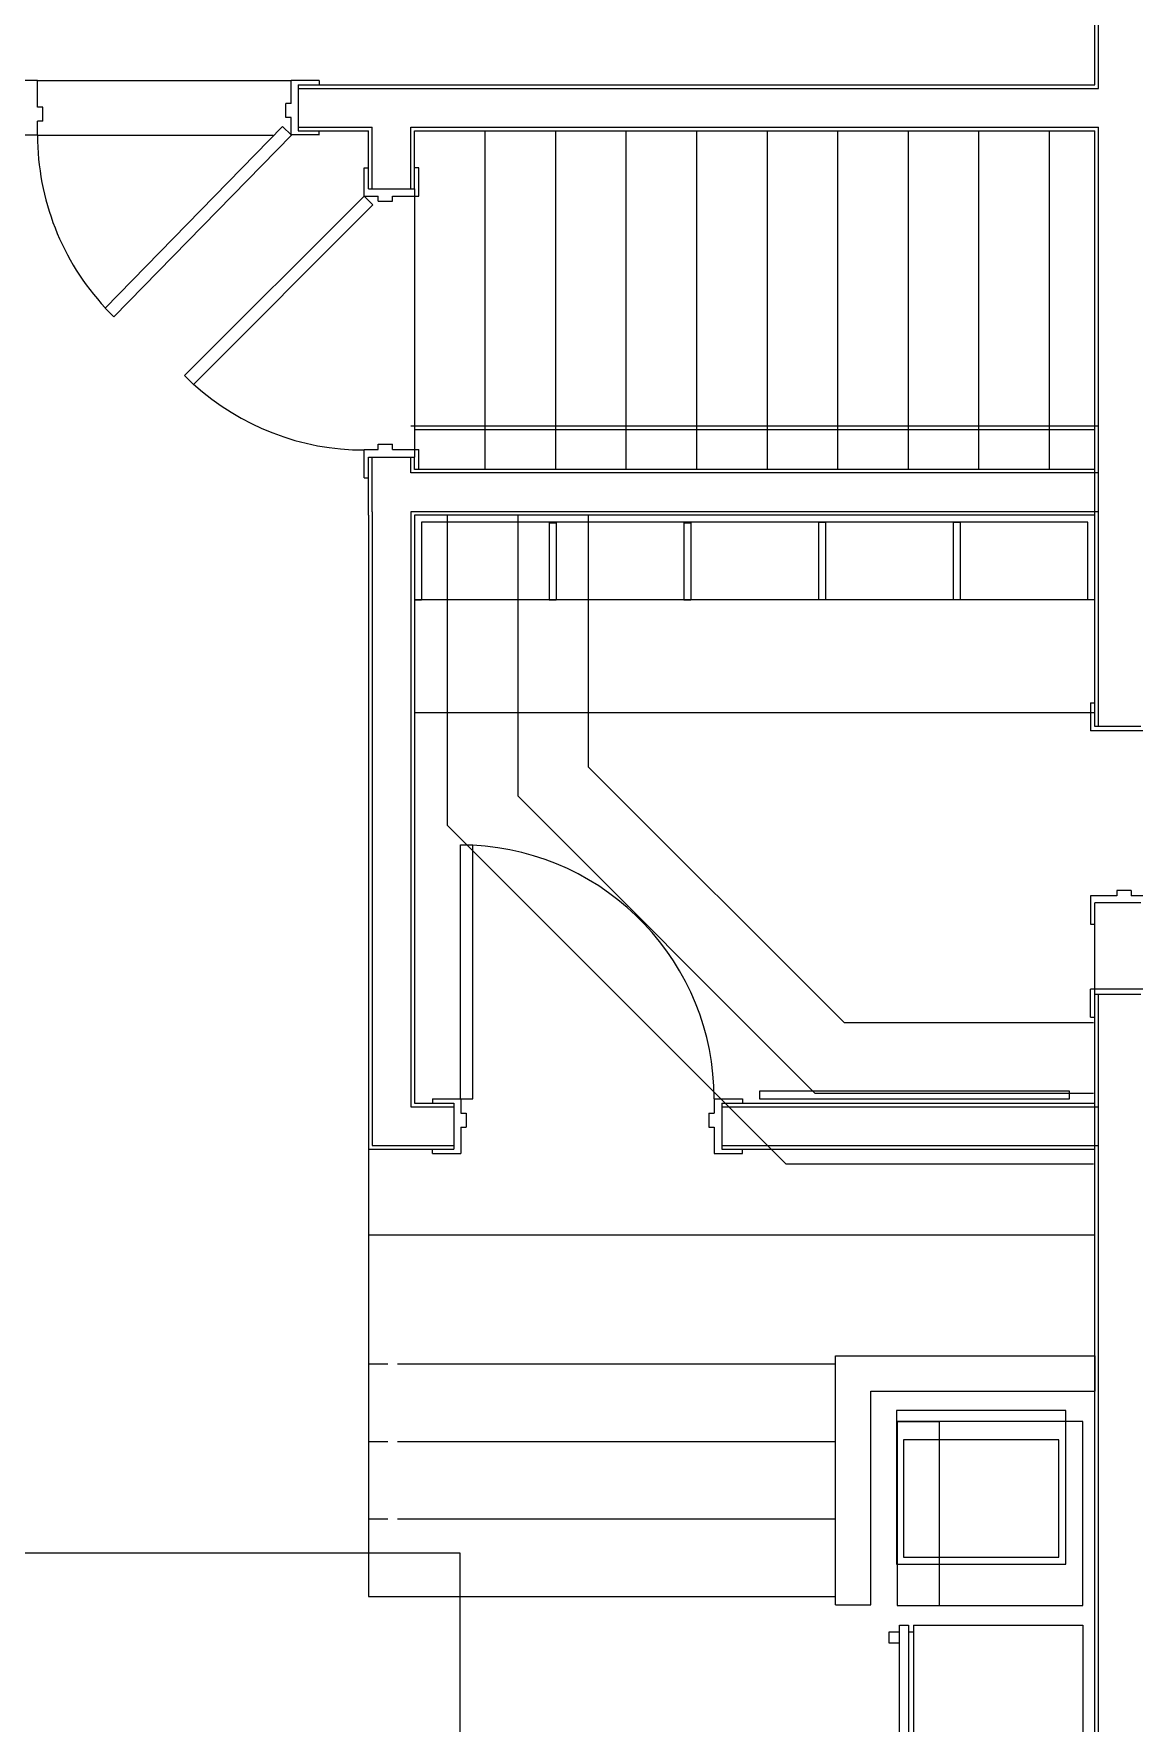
# Model space of a CAD drawing. Header units: inches. Extents: x 1429 to 2574, y 1873 to 2531.
# Drawn here: x 1827.5 to 1982.3, y 2055.5 to 2293.1 of the extents above; entities that cross this region are included whole.
import ezdxf

# ---------------------------------------------------------------- set-up
doc = ezdxf.new("R2010")
doc.units = ezdxf.units.IN
for name, pattern in [('Style_11', [0]), ('Style_13', [0]), ('Style_16', [0]), ('Style_17', [0]), ('Style_18', [0]), ('Style_23', [0]), ('Style_3', [0]), ('Style_30', [0]), ('Style_9', [0])]:
    doc.linetypes.add(name, pattern=pattern)
for name, color, linetype, true_color in [('1.1DEMO', 3, 'Continuous', 0x00ff00), ('1.1DRWDWS', 1, 'Continuous', 0xff0000), ('1.1WALL', 7, 'Continuous', 0xffffff), ('1.1WALLMOVED', 7, 'Continuous', 0xffffff)]:
    doc.layers.add(name, color=color, linetype=linetype, true_color=true_color)

msp = doc.modelspace()

# ---------------------------------------------------------------- linework, layer by layer
at = {"layer": '1.1DEMO', "linetype": 'Style_16'}
for points in [[(1885.64, 2225.36), (1885.64, 2181.79)], [(1895.56, 2225.36), (1895.56, 2185.89)], [(1905.47, 2225.36), (1905.47, 2190)], [(1905.47, 2190), (1941.51, 2153.97)], [(1895.56, 2185.89), (1937.4, 2144.05)], [(1885.64, 2181.79), (1933.29, 2134.13)], [(1976.11, 2171.84), (1976.11, 2167.87)], [(1979.83, 2171.84), (1976.11, 2171.84)], [(1979.83, 2172.58), (1979.83, 2171.84)], [(1981.82, 2172.58), (1979.83, 2172.58)], [(1981.82, 2172.58), (1981.82, 2171.84)], [(1983.8, 2171.84), (1981.82, 2171.84)], [(1983.18, 2170.85), (1976.73, 2170.85)], [(1976.73, 2145.96), (1976.73, 2170.85)], [(1976.11, 2167.87), (1976.73, 2167.87)], [(1976.51, 2153.97), (1941.51, 2153.97)], [(1976.51, 2144.05), (1937.4, 2144.05)], [(1976.51, 2134.13), (1933.29, 2134.13)], [(1948.89, 2097.9), (1954.82, 2097.9)], [(1954.82, 2097.9), (1954.82, 2072.05)], [(1949.25, 2069.27), (1950.49, 2069.27)], [(1949.25, 2037.53), (1949.25, 2069.27)], [(1950.49, 2069.27), (1950.49, 2039.39)], [(1951.23, 2069.27), (1951.23, 2040.01)], [(1951.23, 2069.27), (1975.04, 2069.27)], [(1975.04, 2069.27), (1975.04, 2037.53)], [(1947.76, 2068.28), (1947.76, 2066.79)], [(1949.25, 2068.28), (1947.76, 2068.28)], [(1947.76, 2066.79), (1949.25, 2066.79)], [(1951.23, 2068.28), (1950.49, 2068.28)]]:
    msp.add_lwpolyline(points, dxfattribs=at)
for points in [[(1972.62, 2077.85), (1972.62, 2099.48), (1948.8, 2099.48), (1948.8, 2077.85), (1972.62, 2077.85)], [(1948.89, 2072.05), (1975.04, 2072.05), (1975.04, 2097.9), (1948.89, 2097.9), (1948.89, 2072.05)], [(1971.63, 2078.84), (1971.63, 2095.35), (1949.79, 2095.35), (1949.79, 2078.84), (1971.63, 2078.84)]]:
    msp.add_lwpolyline(points, close=True, dxfattribs=at)
at = {"layer": '1.1DRWDWS', "linetype": 'Style_30'}
for points in [[(1828.01, 2286.48), (1824.04, 2286.48)], [(1828.01, 2282.76), (1828.01, 2286.48)], [(1863.66, 2283.26), (1863.66, 2286.48)], [(1867.63, 2286.48), (1863.66, 2286.48)], [(1867.63, 2286.48), (1867.63, 2285.86)], [(1863.66, 2283.26), (1862.92, 2283.26)], [(1862.92, 2281.28), (1862.92, 2283.26)], [(1828.75, 2282.76), (1828.01, 2282.76)], [(1828.01, 2278.8), (1828.01, 2280.78)], [(1828.75, 2280.78), (1828.01, 2280.78)], [(1828.75, 2280.78), (1828.75, 2282.76)], [(1863.66, 2281.28), (1862.92, 2281.28)], [(1863.66, 2278.8), (1863.66, 2281.28)], [(1828.01, 2278.8), (1824.04, 2278.8)], [(1862.48, 2280.01), (1837.51, 2254.48)], [(1863.72, 2278.8), (1838.75, 2253.27)], [(1863.72, 2278.8), (1862.48, 2280.01)], [(1867.65, 2278.85), (1863.68, 2278.85)], [(1867.63, 2278.8), (1867.63, 2279.42)], [(1873.95, 2274.21), (1874.57, 2274.21)], [(1873.95, 2270.24), (1873.95, 2274.21)], [(1881.64, 2274.21), (1881.02, 2274.21)], [(1881.64, 2270.24), (1881.64, 2274.21)], [(1873.95, 2270.24), (1848.7, 2244.99)], [(1875.18, 2269.01), (1849.93, 2243.76)], [(1873.95, 2270.24), (1875.93, 2270.24)], [(1873.95, 2270.24), (1875.18, 2269.01)], [(1875.93, 2269.5), (1875.93, 2270.24)], [(1875.93, 2269.5), (1877.92, 2269.5)], [(1877.92, 2269.5), (1877.92, 2270.24)], [(1877.92, 2270.24), (1881.64, 2270.24)], [(1838.75, 2253.27), (1837.51, 2254.48)], [(1848.7, 2244.99), (1849.93, 2243.76)], [(1849.96, 2243.79), (1849.93, 2243.76)], [(1873.95, 2230.62), (1873.95, 2234.59)], [(1873.95, 2234.59), (1875.93, 2234.59)], [(1875.93, 2235.33), (1877.92, 2235.33)], [(1875.93, 2234.59), (1875.93, 2235.33)], [(1877.92, 2234.59), (1877.92, 2235.33)], [(1877.92, 2234.59), (1881.64, 2234.59)], [(1881.64, 2231.81), (1881.64, 2234.59)], [(1881.64, 2231.81), (1881.02, 2231.81)], [(1873.95, 2230.62), (1874.57, 2230.62)], [(1976.73, 2225.36), (1881.02, 2225.36)], [(1881.02, 2225.36), (1881.02, 2213.46)], [(1882.01, 2224.37), (1882.01, 2213.46)], [(1975.74, 2224.37), (1882.01, 2224.37)], [(1899.96, 2224.29), (1899.96, 2213.46)], [(1899.96, 2224.29), (1900.95, 2224.29)], [(1900.95, 2224.29), (1900.95, 2213.46)], [(1918.91, 2224.29), (1918.91, 2213.46)], [(1918.91, 2224.29), (1919.9, 2224.29)], [(1919.9, 2224.29), (1919.9, 2213.46)], [(1937.84, 2224.37), (1937.84, 2213.53)], [(1937.84, 2224.37), (1938.83, 2224.37)], [(1938.83, 2224.37), (1938.83, 2213.53)], [(1956.78, 2224.37), (1956.78, 2213.53)], [(1956.78, 2224.37), (1957.78, 2224.37)], [(1957.78, 2224.37), (1957.78, 2213.53)], [(1975.74, 2213.46), (1975.74, 2224.37)], [(1976.73, 2213.46), (1976.73, 2225.36)], [(1881.02, 2213.46), (1882.01, 2213.46)], [(1899.96, 2213.46), (1900.95, 2213.46)], [(1918.91, 2213.46), (1919.9, 2213.46)], [(1937.84, 2213.53), (1938.83, 2213.53)], [(1956.78, 2213.53), (1957.78, 2213.53)], [(1976.73, 2213.46), (1975.74, 2213.46)], [(1976.11, 2199), (1976.73, 2199)], [(1976.11, 2199), (1976.11, 2195.03)], [(1983.8, 2195.03), (1976.11, 2195.03)], [(1887.48, 2178.99), (1889.21, 2178.99)], [(1887.48, 2143.29), (1887.48, 2178.99)], [(1889.21, 2143.29), (1889.21, 2178.99)], [(1983.8, 2158.73), (1976.11, 2158.73)], [(1976.11, 2154.77), (1976.11, 2158.73)], [(1976.11, 2154.77), (1976.73, 2154.77)], [(1883.57, 2143.29), (1883.57, 2142.67)], [(1883.57, 2143.29), (1887.53, 2143.29)], [(1887.48, 2143.29), (1889.21, 2143.29)], [(1887.53, 2143.29), (1887.53, 2141.3)], [(1923.19, 2143.29), (1923.19, 2141.3)], [(1923.19, 2143.29), (1927.15, 2143.29)], [(1927.15, 2143.29), (1927.15, 2142.67)], [(1887.53, 2141.3), (1888.28, 2141.3)], [(1888.28, 2141.3), (1888.28, 2139.32)], [(1922.44, 2141.3), (1922.44, 2139.32)], [(1922.44, 2141.3), (1923.19, 2141.3)], [(1887.53, 2139.32), (1887.53, 2135.6)], [(1887.53, 2139.32), (1888.28, 2139.32)], [(1922.44, 2139.32), (1923.19, 2139.32)], [(1923.19, 2139.32), (1923.19, 2135.6)], [(1883.57, 2135.6), (1883.57, 2136.22)], [(1927.15, 2135.6), (1927.15, 2136.22)], [(1883.57, 2135.6), (1887.53, 2135.6)], [(1923.19, 2135.6), (1927.15, 2135.6)], [(1940.24, 2107.14), (1976.73, 2107.14)], [(1940.24, 2072.14), (1940.24, 2107.14)], [(1976.73, 2107.14), (1976.73, 2102.18)], [(1945.2, 2102.18), (1976.73, 2102.18)], [(1945.2, 2072.14), (1945.2, 2102.18)], [(1940.24, 2072.14), (1945.2, 2072.14)]]:
    msp.add_lwpolyline(points, dxfattribs=at)
at = {"layer": '1.1DRWDWS', "linetype": 'Style_23'}
for points in [[(1828.01, 2286.48), (1863.66, 2286.48)], [(1828.01, 2278.8), (1861.16, 2278.8)]]:
    msp.add_lwpolyline(points, dxfattribs=at)
at = {"layer": '1.1DRWDWS', "linetype": 'Style_13'}
for points in [[(1828.01, 2278.8, 0.189179), (1837.54, 2254.51)], [(1849.96, 2243.79, 0.186305), (1873.95, 2234.53)], [(1923.18, 2143.29, 0.400056), (1889.21, 2178.95)]]:
    msp.add_lwpolyline(points, format="xyb", dxfattribs=at)
for points in [[(1890.94, 2279.42), (1890.94, 2231.81)], [(1900.86, 2279.42), (1900.86, 2231.81)], [(1910.77, 2279.42), (1910.77, 2231.81)], [(1920.69, 2279.42), (1920.69, 2231.81)], [(1930.61, 2279.42), (1930.61, 2231.81)], [(1940.53, 2279.42), (1940.53, 2231.81)], [(1950.45, 2279.42), (1950.45, 2231.81)], [(1960.37, 2279.42), (1960.37, 2231.81)], [(1970.29, 2279.42), (1970.29, 2231.81)], [(1881.02, 2271.23), (1881.02, 2233.54)], [(1975.74, 2213.46), (1881.02, 2213.46)], [(1976.73, 2197.59), (1881.02, 2197.59)], [(1874.57, 2136.72), (1874.57, 2073.31)], [(1874.57, 2106.04), (1877.3, 2106.04)], [(1878.66, 2106.04), (1940.24, 2106.04)], [(1874.57, 2095.13), (1877.3, 2095.13)], [(1878.66, 2095.13), (1940.24, 2095.13)], [(1874.57, 2084.22), (1877.3, 2084.22)], [(1878.66, 2084.22), (1940.24, 2084.22)], [(1887.45, 2079.43), (1696.36, 2079.43)], [(1887.45, 1984.21), (1887.45, 2079.43)], [(1874.57, 2073.31), (1940.24, 2073.31)]]:
    msp.add_lwpolyline(points, dxfattribs=at)
msp.add_lwpolyline([(1973.17, 2144.36), (1929.54, 2144.36), (1929.54, 2143.28), (1973.17, 2143.28), (1973.17, 2144.36)], close=True, dxfattribs=at)
at = {"layer": '1.1DRWDWS', "linetype": 'Style_17'}
msp.add_lwpolyline([(1874.57, 2124.19), (1976.73, 2124.19)], dxfattribs=at)
at = {"layer": '1.1WALL', "linetype": 'Style_3'}
for points in [[(1976.73, 2285.86), (1976.73, 2380.09)], [(1864.65, 2285.86), (1976.73, 2285.86)], [(1864.65, 2285.86), (1976.73, 2285.86)]]:
    msp.add_lwpolyline(points, dxfattribs=at)
at = {"layer": '1.1WALL', "linetype": 'Style_18'}
for points in [[(1977.23, 2285.37), (1977.23, 2380.09)], [(1864.65, 2285.37), (1977.23, 2285.37)], [(1864.65, 2279.91), (1875.07, 2279.91)], [(1875.07, 2271.23), (1875.07, 2279.91)], [(1880.52, 2279.91), (1977.23, 2279.91)], [(1880.52, 2271.23), (1880.52, 2279.91)], [(1977.23, 2231.31), (1977.23, 2279.91)], [(1875.07, 2225.85), (1875.07, 2233.54)], [(1880.52, 2231.31), (1880.52, 2233.54)], [(1977.23, 2231.31), (1880.52, 2231.31)], [(1875.07, 2225.85), (1875.07, 2225.85)], [(1875.07, 2225.85), (1875.07, 2136.72)], [(1977.23, 2225.85), (1880.52, 2225.85)], [(1880.52, 2225.85), (1880.52, 2142.17)], [(1977.23, 2195.66), (1977.23, 2225.85)], [(1977.23, 2142.17), (1977.23, 2145.96)], [(1880.52, 2142.17), (1886.54, 2142.17)], [(1924.23, 2142.17), (1977.23, 2142.17)], [(1875.07, 2136.72), (1886.54, 2136.72)], [(1924.23, 2136.72), (1977.23, 2136.72)], [(1977.23, 1981.36), (1977.23, 2136.72)]]:
    msp.add_lwpolyline(points, dxfattribs=at)
at = {"layer": '1.1WALL', "linetype": 'Style_11'}
for points in [[(1864.65, 2285.86), (1864.65, 2279.42)], [(1874.57, 2271.23), (1881.02, 2271.23)], [(1874.57, 2233.54), (1881.02, 2233.54)], [(1886.54, 2142.67), (1886.54, 2136.22)], [(1924.23, 2142.67), (1924.23, 2136.22)]]:
    msp.add_lwpolyline(points, dxfattribs=at)
at = {"layer": '1.1WALL', "linetype": 'Style_9'}
for points in [[(1864.65, 2279.42), (1874.57, 2279.42)], [(1874.57, 2271.23), (1874.57, 2279.42)], [(1881.02, 2279.42), (1976.73, 2279.42)], [(1881.02, 2271.23), (1881.02, 2279.42)], [(1881.02, 2279.42), (1976.73, 2279.42)], [(1976.73, 2231.81), (1976.73, 2279.42)], [(1874.57, 2225.36), (1874.57, 2233.54)], [(1881.02, 2231.81), (1881.02, 2233.54)], [(1976.73, 2231.81), (1881.02, 2231.81)], [(1874.57, 2225.36), (1874.57, 2225.36)], [(1874.57, 2225.36), (1874.57, 2136.22)], [(1881.02, 2225.36), (1881.02, 2142.67)], [(1976.73, 2225.36), (1881.02, 2225.36)], [(1976.73, 2195.66), (1976.73, 2225.36)], [(1976.73, 2142.67), (1976.73, 2145.96)], [(1881.02, 2142.67), (1886.54, 2142.67)], [(1924.23, 2142.67), (1976.73, 2142.67)], [(1874.57, 2136.22), (1886.54, 2136.22)], [(1924.23, 2136.22), (1976.73, 2136.22)], [(1976.73, 1981.85), (1976.73, 2136.22)]]:
    msp.add_lwpolyline(points, dxfattribs=at)
at = {"layer": '1.1WALLMOVED', "linetype": 'Style_18'}
for points in [[(1977.23, 2237.86), (1880.52, 2237.86)], [(1977.23, 2195.66), (1977.23, 2237.86)], [(1977.23, 2154.18), (1977.23, 2157.97)], [(1977.23, 1993.36), (1977.23, 2154.18)]]:
    msp.add_lwpolyline(points, dxfattribs=at)
at = {"layer": '1.1WALLMOVED', "linetype": 'Style_9'}
for points in [[(1976.73, 2237.37), (1881.02, 2237.37)], [(1976.73, 2195.66), (1976.73, 2237.37)], [(1976.73, 2145.76), (1976.73, 2157.97)], [(1976.73, 1993.86), (1976.73, 2157.97)]]:
    msp.add_lwpolyline(points, dxfattribs=at)
at = {"layer": '1.1WALLMOVED', "linetype": 'Style_11'}
for points in [[(1983.18, 2195.66), (1976.73, 2195.66)], [(1983.18, 2157.97), (1976.73, 2157.97)]]:
    msp.add_lwpolyline(points, dxfattribs=at)

doc.saveas('drawing.dxf')
